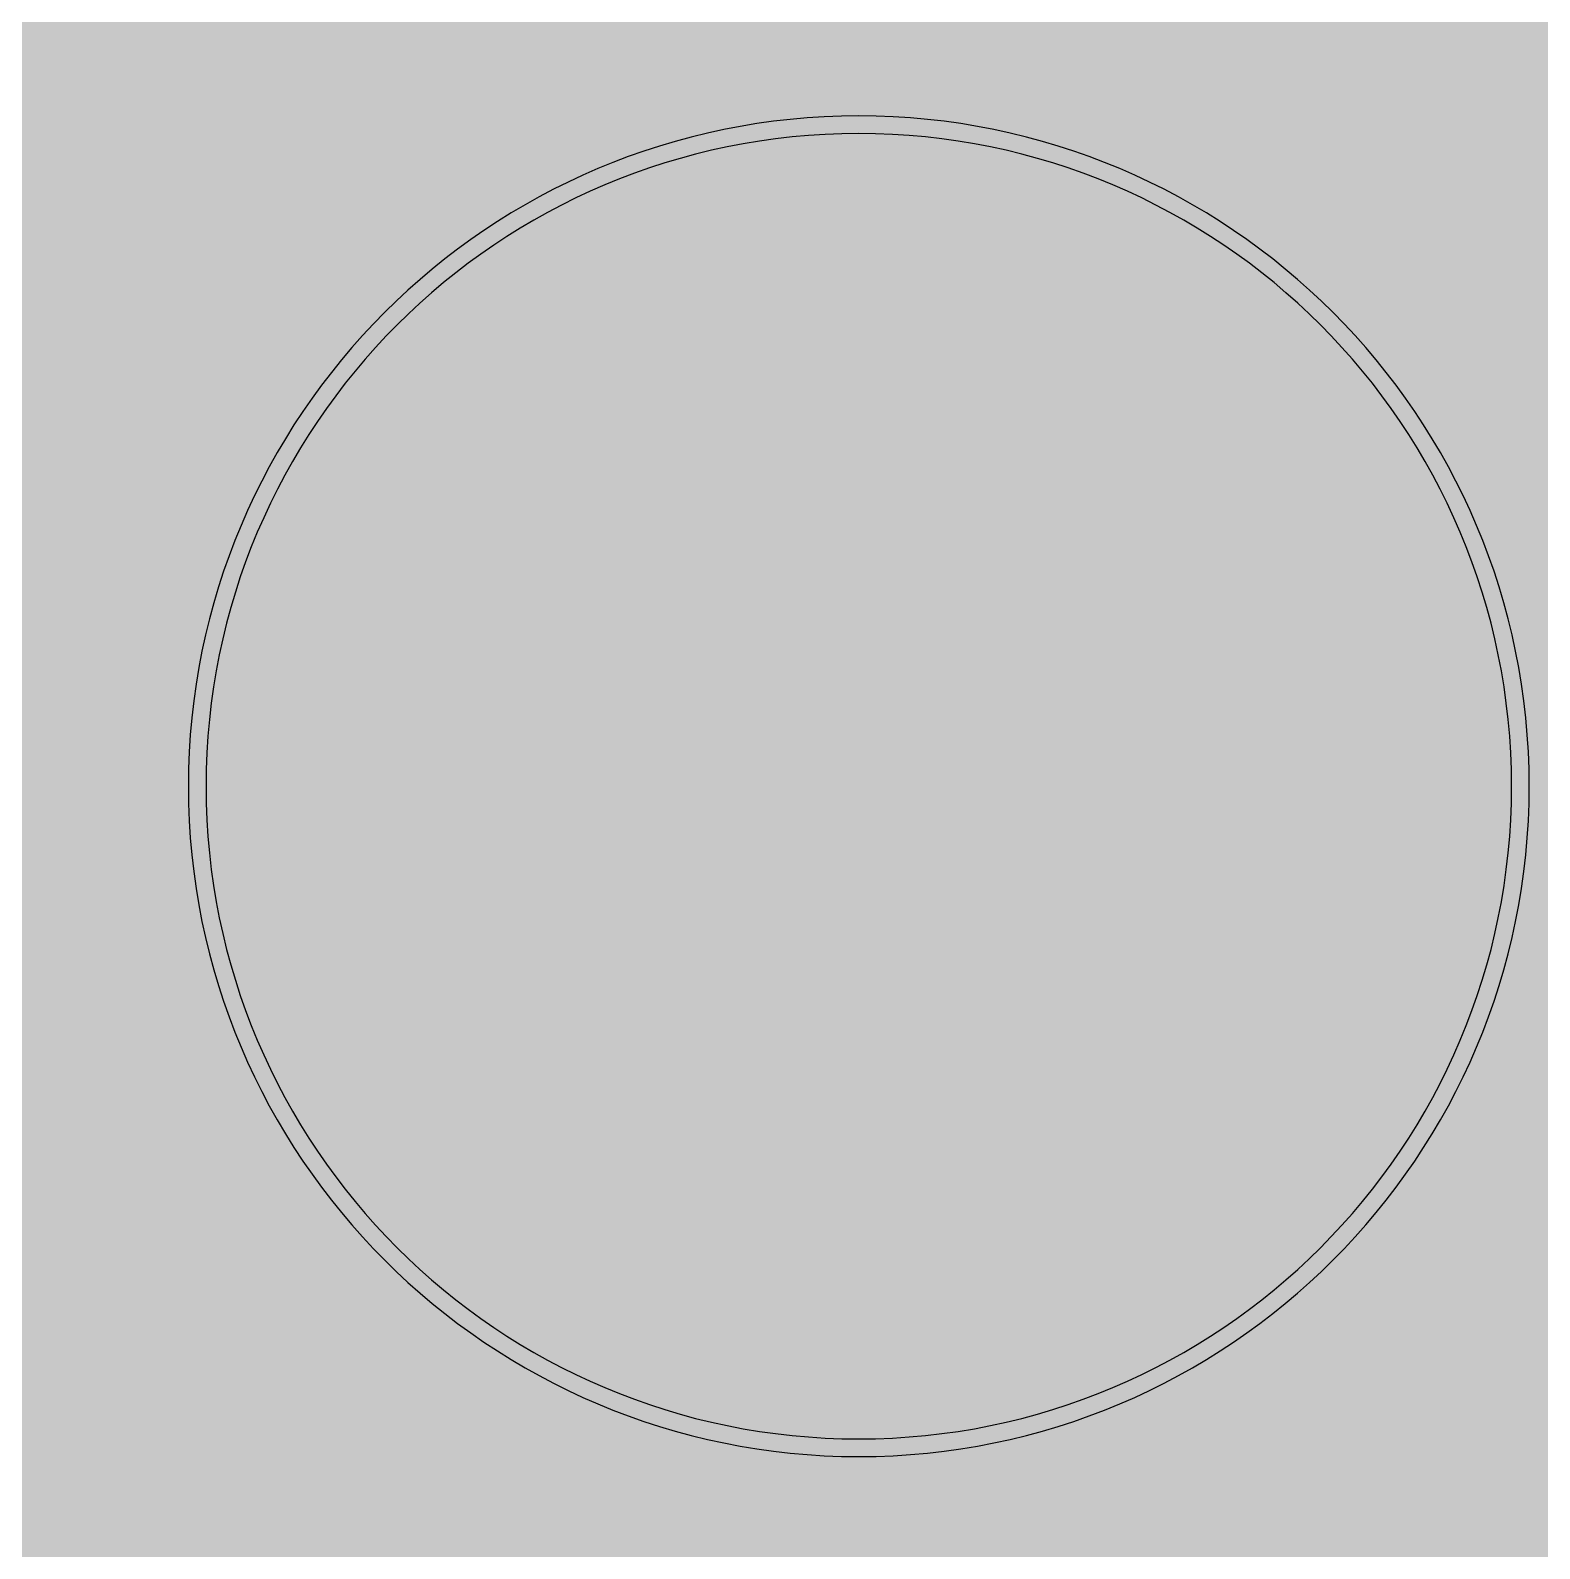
# Model space of a CAD drawing. Header units: millimetres. Extents: x -22.7 to 21.3, y -18 to 18.
# Drawn here: x 7.621 to 11.956, y 7.809 to 12.171 of the extents above; entities that cross this region are included whole.
import ezdxf

# ---------------------------------------------------------------- set-up
doc = ezdxf.new("R2010")
doc.units = ezdxf.units.MM
doc.header["$MEASUREMENT"] = 0
for name, color, linetype, true_color in [('Board-Outline-Layer', 7, 'Continuous', 0xff00ff), ('Bottom-Layer', 7, 'Continuous', 0x0000ff), ('Document-Layer', 7, 'Continuous', 0xffffff), ('GND', 7, 'Continuous', 0x999966), ('Multi-Layer', 7, 'Continuous', 0xc0c0c0), ('POWER', 7, 'Continuous', 0x008000), ('Top-Layer', 7, 'Continuous', 0xff0000), ('Top-Paste-Mask-Layer', 7, 'Continuous', 0x808080), ('Top-Silkscreen-Layer', 7, 'Continuous', 0xffcc00), ('Top-Solder-Mask-Layer', 7, 'Continuous', 0x800080)]:
    doc.layers.add(name, color=color, linetype=linetype, true_color=true_color)

msp = doc.modelspace()

# ---------------------------------------------------------------- hatches: boundary and pattern name
at = {"layer": 'Bottom-Layer'}
for points in [[(-11.40995105306435, 14.741389382778767), (-4.669621953399436, 14.741389382778767), (-4.88588141767786, 14.572917203604474), (-5.028089129012882, 14.33854997491714), (-5.077651765303531, 14.068930657861317), (-5.077651765303531, 13.568930657861317), (-5.002572106111121, 13.239985178070414), (-4.792203575828539, 12.976191384803663), (-4.488212241878964, 12.829796874036102), (-4.150807316160153, 12.829796874036102), (-3.8468159822105776, 12.976191384803663), (-3.636447451927996, 13.239985178070414), (-3.561367792735586, 13.568930657861317), (-3.561367792735586, 14.068930657861317), (-3.610930429026235, 14.33854997491714), (-3.753138140361257, 14.572917203604474), (-3.9693976046396813, 14.741389382778767), (3.9704085266615223, 14.741389382778767), (3.7541490623830986, 14.572917203604474), (3.6119413510480785, 14.33854997491714), (3.562378714757429, 14.06893065786132), (3.562378714757429, 13.56893065786132), (3.6374583739498396, 13.239985178070416), (3.847826904232421, 12.976191384803665), (4.151818238181997, 12.829796874036104), (4.4892231639008084, 12.829796874036104), (4.793214497850384, 12.976191384803665), (5.003583028132965, 13.239985178070416), (5.078662687325376, 13.56893065786132), (5.078662687325376, 14.06893065786132), (5.029100051034726, 14.33854997491714), (4.886892339699706, 14.572917203604474), (4.6706328754212825, 14.741389382778767), (11.41082989482204, 14.741389382778769), (12.824057216774916, 13.530025194086043), (14.10943907066903, 12.183768104655863), (15.254160811501249, 10.716039656601751), (16.246810108615364, 9.141472403639806), (17.07749072120435, 7.475764031495968), (17.737921159118752, 5.7355208594543505), (18.221517245379957, 3.9380922832616467), (18.523457757289382, 2.1013978099130832), (18.640732491722982, 0.24374840870067693), (18.57217227542299, -1.6163360404311868), (18.318460621098527, -3.4603113812698982), (17.8821269131294, -5.26979405774159), (17.267521190808274, -7.026744389211288), (16.480770780520377, -8.713646417508444), (15.529719209217125, -10.313682532689262), (14.423848008187466, -11.810901136599343), (13.174182186705819, -13.190375672711523), (11.793180317939642, -14.438353436786494), (10.294610332907446, -15.542392684785371), (-10.293731491149808, -15.542392684785346), (-11.792301476181985, -14.43835343678648), (-13.173303344948177, -13.190375672711484), (-14.422969166429812, -11.810901136599314), (-15.528840367459473, -10.313682532689224), (-16.479891938762723, -8.713646417508407), (-17.26664234905062, -7.026744389211242), (-17.88124807137174, -5.2697940577415565), (-18.317581779340863, -3.4603113812698574), (-18.57129343366532, -1.616336040431153), (-18.63985364996531, 0.24374840870071246), (-18.5225789155317, 2.101397809913114), (-18.22063840362227, 3.9380922832616725), (-17.737042317361063, 5.735520859454379), (-17.07661187944666, 7.475764031495993), (-16.245931266857667, 9.141472403639831), (-15.253281969743547, 10.716039656601772), (-14.108560228911328, 12.183768104655883), (-12.82317837501721, 13.530025194086061)], [(-16.257828295656594, 1.0045034290068582), (-16.257828295656594, 0.2644983489966988), (-16.227213568405656, 0.11961391516002351), (-16.1406034272522, -0.0005003810007622178), (-16.227213568405656, -0.12061467716154795), (-16.257828295656594, -0.26549911099822143), (-16.257828295656594, -1.0055041910083817), (-16.227213568405656, -1.150388624845057), (-16.1406034272522, -1.2705029210058427), (-16.227213568405656, -1.3906172171666276), (-16.257828295656594, -1.535501651003302), (-16.257828295656594, -2.2755067310134622), (-16.209846537804438, -2.4545770891541787), (-16.078757937515878, -2.585665689442738), (-15.89968757937516, -2.633647447294895), (-13.970595479362526, -2.63364744729315), (-13.96232150207292, -2.6343982012724485), (-13.954317769754105, -2.636625890814348), (-12.412299363939294, -4.178644296629159), (-12.271389044791544, -4.272797561746078), (-12.105173990347982, -4.305859791719584), (-9.846570656591341, -4.305859791719584), (-9.716098860944504, -4.4319370355298595), (-9.540581661163325, -4.4778943357886725), (-9.000576581153164, -4.477894335788674), (-8.933790366443143, -4.4716120771052985), (-8.869347187630565, -4.452985699196857), (-8.738452314476701, -4.582368897988344), (-8.560584201168403, -4.62965963931928), (-7.560584201168403, -4.62965963931928), (-7.381265379242005, -4.581534298078356), (-7.250138673452144, -4.450092008858615), (-7.211315074466719, -4.531593006823135), (-7.159928879857761, -4.605816611633223), (-7.159928879857761, -4.826224652449305), (-7.2700165400330805, -4.826224652449303), (-7.449086898173798, -4.8742064103014595), (-7.580175498462357, -5.005295010590022), (-7.6281572563145135, -5.184365368730736), (-7.628157256314514, -5.750024500049001), (-7.619830483789156, -5.826803256306182), (-7.595237361176051, -5.9000118000236), (-7.619830483789156, -5.973220343741019), (-7.6281572563145135, -6.0499990999982), (-7.628157256314515, -6.6156582313164645), (-7.580175498462358, -6.794728589457179), (-7.449086898173799, -6.9258171897457395), (-7.270016540033081, -6.973798947597896), (-6.730011460022921, -6.973798947597899), (-6.677535639185342, -6.969933633914501), (-6.626192532385066, -6.95842112738706), (-6.626192532385066, -7.105135890271782), (-6.584429715576425, -7.315091748516281), (-6.46549927542874, -7.49308373059765), (-4.781717207864603, -9.176865798161787), (-4.603725225783235, -9.295796238309473), (-4.393769367538735, -9.337559055118115), (3.480246380492761, -9.337559055118115), (3.6902022387372613, -9.295796238309473), (3.868194220818629, -9.176865798161787), (4.827324935607804, -8.217735083372613), (5.001968804240531, -8.129524241629353), (5.19525272877072, -8.09914401828804), (5.241928459946903, -8.096089416829036), (5.287807991443335, -8.086977717724444), (5.414873839428739, -8.057733043894215), (5.54368145789417, -8.037495007997665), (5.673324899908955, -8.0585066577167), (5.801051189664291, -8.089082896639963), (5.848730471709765, -8.098950884333423), (5.8973075946151905, -8.102260604521211), (6.43731267462535, -8.102260604521213), (6.616383032766065, -8.054278846669057), (6.747471633054625, -7.923190246380496), (6.795453390906783, -7.744119888239778), (6.795453390906783, -7.178460756921515), (6.787126618381425, -7.101682000664335), (6.762533495768318, -7.028473456946916), (6.787126618381425, -6.955264913229497), (6.795453390906783, -6.878486156972317), (6.795453390906783, -6.312827025654052), (6.743189299593104, -6.126536223527612), (6.601651003302008, -5.9946168963584245), (6.601651003302008, -2.9307098917135805), (6.714470779675675, -2.6994635802585707), (6.71232009716239, -2.4421728243669554), (6.59565039950239, -2.2128448056896124), (9.74222250444501, -2.2128448056896124), (9.74222250444501, -2.2755067310134622), (9.790204262297166, -2.4545770891541787), (9.921292862585727, -2.585665689442738), (10.100363220726443, -2.633647447294895), (12.300363220726444, -2.633647447294895), (12.47943357886716, -2.585665689442739), (12.610522179155721, -2.4545770891541796), (12.658503937007877, -2.275506731013463), (12.658503937007877, -2.0876548447801317), (12.87641667409751, -2.1957529124487545), (13.119598469125762, -2.20156391807783), (13.342425704851413, -2.1039976521943293), (13.342425704851413, -2.2755067310134622), (13.39040746270357, -2.4545770891541787), (13.52149606299213, -2.585665689442738), (13.700566421132846, -2.633647447294895), (15.8788676900857, -2.633647447294895), (14.717424972703819, -3.7950901646767754), (14.666172239372841, -3.6203085029898805), (14.535580086418358, -3.4933393668872768), (14.35942595885192, -3.44702311404623), (14.35438770694698, -3.4470231140479743), (14.346113729657375, -3.446272360068675), (14.33810999733856, -3.4440446705267753), (13.812347624035816, -2.9182822972240308), (13.671437304888066, -2.8241290321071126), (13.505222250444504, -2.7910668021336047), (11.117617475234953, -2.7910668021336047), (10.951402420791391, -2.8241290321071126), (10.810492101643641, -2.9182822972240308), (10.324487085519424, -3.4042858068017106), (10.315407807099314, -3.4124679518090666), (10.305529177092625, -3.419664719329437), (9.90748285496571, -3.419664719329438), (9.776433598308817, -3.4445024728453824), (9.663561382057088, -3.5155706406032934), (9.332608143172623, -3.512111742325212), (9.057232072376296, -3.6957146560771275), (8.933164300243929, -4.002552069414431), (9.003535473748254, -4.325955699952248), (9.24388191316563, -4.553498222054836), (9.570650111799699, -4.606077254633076), (9.554709349325694, -4.6659965788853395), (9.54934213868428, -4.727767335534672), (9.549342138684278, -5.259771399542798), (9.566580156715704, -5.369544451720651), (9.61663481129385, -5.468750317500634), (9.566580156715704, -5.567956183280618), (9.54934213868428, -5.677729235458472), (9.549342138684278, -6.209733299466599), (9.549407036806507, -6.216551004959985), (9.549601707653018, -6.22336623960175), (7.749401760377835, -8.023566186876932), (7.448924191279983, -8.104483679948764), (7.237715893355066, -8.33301259519505), (7.180683184224797, -8.638923824647726), (7.295352757537131, -8.928207939614918), (7.546485563405864, -9.111965181737462), (7.85690610341027, -9.13372520378148), (8.131219194862073, -8.986800944129982), (8.285125817237489, -8.716343624382528), (10.433595425871985, -6.567874015748032), (10.979491998983999, -6.56787401574803), (11.158562357124715, -6.519892257895874), (11.289650957413274, -6.3888036576073155), (11.337632715265432, -6.209733299466599), (11.337632715265434, -5.677729235458472), (11.320394697234008, -5.56795618328062), (11.27034004265586, -5.468750317500636), (11.320394697234006, -5.369544451720653), (11.337632715265432, -5.259771399542798), (11.337632715265434, -4.727767335534672), (11.320394697234008, -4.617994283356817), (11.270340042655862, -4.518788417576834), (11.320394697234008, -4.41958255179685), (11.337632715265432, -4.309809499618998), (11.337632715265434, -3.777805435610871), (11.332592891624849, -3.717934472074166), (11.317615263398851, -3.6597485394970803), (11.867556186944052, -3.6597485394970803), (11.852578558718056, -3.717934472074166), (11.847538735077473, -3.777805435610871), (11.847538735077471, -4.309809499618998), (11.864776753108897, -4.41958255179685), (11.914831407687043, -4.518788417576834), (11.864776753108897, -4.617994283356817), (11.847538735077473, -4.727767335534672), (11.847538735077471, -5.259771399542798), (11.864776753108897, -5.369544451720653), (11.914831407687043, -5.468750317500636), (11.864776753108897, -5.56795618328062), (11.847538735077473, -5.677729235458472), (11.847538735077471, -6.209733299466599), (11.895520492929627, -6.388803657607317), (12.026609093218187, -6.519892257895876), (12.205679451358904, -6.567874015748032), (13.277688595377192, -6.56787401574803), (13.456758953517909, -6.519892257895874), (13.58784755380647, -6.3888036576073155), (13.635829311658625, -6.209733299466599), (13.635829311658627, -5.677729235458472), (13.626760240049522, -5.597643284478705), (13.600012331054312, -5.521613310333185), (13.610264500727531, -5.527688369656463), (13.620288569983522, -5.534132852905023), (13.715366038735045, -5.5791480451663205), (13.81942087884176, -5.5945974091948205), (14.35942595885192, -5.594597409194822), (14.536679850820194, -5.547657320227469), (14.66746980791287, -5.419141557404929), (14.71751158406203, -5.242738227476037), (14.73261983712653, -5.171682377346135), (14.773243380226145, -5.11145845440535), (16.947074917974682, -2.937626099077039), (17.05224026088305, -2.780235040847681), (17.089169418338837, -2.5945796291592593), (17.089169418338837, 0.965600711201422), (17.05224026088305, 1.1512561228898455), (16.947074917974682, 1.3086471811192042), (16.30991170353443, 1.945810395559462), (16.271779187207517, 2.0282193172018745), (16.258707137414277, 2.1180772087968287), (16.25870713741428, 2.2745059690119382), (16.210725379562124, 2.4535763271526543), (16.079636779273564, 2.5846649274412137), (15.900566421132849, 2.6326466852933708), (15.435567722811358, 2.632646685293369), (15.42040378321076, 2.6362189036340027), (15.408428939807228, 2.6461842904074615), (15.351273426375883, 2.841214607127844), (15.2334156318668, 3.00678367860289), (14.725414615864768, 3.514784694604922), (14.526821709931388, 3.6474802319919233), (14.292565405130812, 3.6940767081534163), (11.601779008116415, 3.6940767081534167), (11.515689663299884, 3.774814484754636), (11.444867417242945, 3.8692293846640142), (11.445404007991106, 3.8805374091733333), (11.445582931165866, 3.891856743713487), (11.445582931165864, 4.891856743713487), (11.435205489478404, 4.977445747109103), (11.40467455538377, 5.058074717470508), (11.46749044801465, 5.095149997411389), (11.523216305773179, 5.142214225087885), (12.90598999132055, 6.524987910635256), (13.000143256437468, 6.665898229783006), (13.033205486410974, 6.832113284226569), (13.033205486410974, 11.488320727459584), (13.038114122026954, 11.495555549113547), (13.134477108787591, 11.791319494232951), (13.058564285241916, 12.092980528626436), (12.833686971927701, 12.307904539399091), (12.528900525864907, 12.370092631076165), (12.237798811803703, 12.260448075713605), (12.049773385065329, 12.012640538802646), (12.022563120153798, 11.702766793652351), (12.164523749047499, 11.425982913532629), (12.164523749047499, 7.012023162727456), (11.445582931165866, 6.293082344845821), (11.445582931165864, 7.237043434086869), (11.397600933733859, 7.416113930548738), (11.266512056802489, 7.547202530837006), (11.087441459082216, 7.595184150367505), (10.887982316769506, 7.621823779190258), (10.702505966995433, 7.699875960136222), (10.496627952493686, 7.821535369045616), (10.261264922529847, 7.8638557277114565), (9.80441960883922, 7.8638557277114565), (9.492162785171544, 7.787369541336885), (9.250604220473466, 7.575228266583107), (9.134435337538443, 7.275462939584166), (9.169958004404082, 6.955943611887224), (9.128455676911354, 6.955943611887223), (8.949385318770638, 6.907961854035067), (8.81829671848208, 6.7768732537465075), (8.770314960629923, 6.597802895605792), (8.770314960629921, 6.032143764287529), (8.778462989988613, 5.956183960712361), (8.802536327801388, 5.883680467360935), (8.578308356616715, 5.883680467360935), (8.475331839441749, 5.871296737637315), (8.378227361711032, 5.834851707029581), (8.099090462359955, 5.9767590622491715), (7.8556771582087235, 6.173749085872023), (7.6330945950048745, 6.3963312402720724), (7.805224806519777, 6.527319031224339), (7.870543561087122, 6.7335229870459745), (7.870543561087124, 7.7335229870459745), (7.822561845491108, 7.9125933207900845), (7.691473293995746, 8.043681921078635), (7.512402978111182, 8.09166370332738), (7.123848569768269, 8.163078315141416), (6.786081157503572, 8.367987441915385), (6.726602498845876, 8.427466100573081), (6.423720767074601, 8.602334949943849), (6.073983068333068, 8.602334949943847), (5.771101336561794, 8.427466100573081), (5.596232487191028, 8.124584368801806), (5.596232487191028, 7.774846670060273), (5.771101336561794, 7.471964938288998), (5.937452400446495, 7.305613100456319), (6.14062715660928, 7.064728533227525), (6.3002729093779255, 6.793032766065533), (5.3707248884594065, 6.793032766065533), (5.376382723723492, 6.8294145242317335), (5.378275336550674, 6.866184912369825), (5.378275336550674, 7.8661849123698255), (5.330293578698517, 8.045255270510541), (5.199204978409957, 8.176343870799101), (5.020134620269241, 8.224325628651258), (4.270121920243841, 8.224325628651258), (4.091051616665173, 8.176343965303252), (3.9599630163766593, 8.045255474138711), (3.911981203962532, 7.86618521050219), (3.8985156420721774, 7.710037022307846), (3.858516804509268, 7.558499333837235), (3.858594783115146, 7.5628136158678), (3.858620777241555, 7.5671285242570505), (3.858620777241555, 8.637706498629916), (4.1625268110682425, 8.497398501643083), (4.497231552653106, 8.5016349359143), (4.797488975563736, 8.649589967602282), (5.004768078240398, 8.912421824515182), (5.078662687325376, 9.238895097790198), (5.078662687325376, 10.0388950977902), (5.014194612228364, 10.344829365738708), (4.831754382552677, 10.598733819436918), (4.9515190739898625, 10.959279742050178), (4.921744803751322, 11.338028255525613), (4.747112802474223, 11.675430993745156), (4.45507941646223, 11.918440139833242), (4.091559310381269, 12.028848817494815), (3.7137065788297674, 11.989298129926096), (3.3809287494853235, 11.806006395456453), (3.145546492430422, 11.507791478505892), (3.0445675537607113, 11.141539928921144), (3.0938682487518365, 10.764835289845008), (2.7696563770230225, 10.785845573561797), (2.4748974922018374, 10.649200157938978), (2.2814218228954526, 10.388198366415994), (2.1315715881787107, 10.538048601132736), (1.9329786822453312, 10.670744138519737), (1.6987223774447555, 10.71734061468123), (-1.806484632969266, 10.71734061468123), (-2.040740937769842, 10.670744138519737), (-2.239333843703221, 10.538048601132736), (-2.3158551096587856, 10.46152733517717), (-2.517444325977475, 10.681787802964871), (-2.795610212690727, 10.790307963649745), (-3.093099307494321, 10.764751667380947), (-3.043765497744691, 11.141475282957698), (-3.1447303152006083, 11.50775470219078), (-3.3801177331359127, 11.805994992553071), (-3.71291469064179, 11.989299908996855), (-4.090791143204909, 12.028846007615362), (-4.454328604155905, 11.918414934982092), (-4.746363295146556, 11.675371221680088), (-4.920974759170555, 11.337931828678874), (-4.950706538232032, 10.959156791709077), (-4.830883513503554, 10.59860589368974), (-5.013221956425202, 10.344742586394776), (-5.077651765303531, 10.038895097790196), (-5.077651765303531, 9.238895097790197), (-5.013304048077217, 8.933233874228296), (-4.831183992037739, 8.679458978917959), (-4.929532639065279, 8.67945897891796), (-5.006338716869216, 8.671126208616823), (-5.079570739141479, 8.646515650670473), (-5.152802761413743, 8.671126208616823), (-5.22960883921768, 8.679458978917959), (-6.01970281940564, 8.67945897891796), (-6.133783547100919, 8.660803697120972), (-6.235979515392924, 8.606781331055895), (-6.381106160562662, 8.658584545658648), (-6.534196088392178, 8.676156972313944), (-6.757227285695507, 8.676156972313944), (-6.781431545212808, 8.67863252369171), (-6.805748031496064, 8.679458978917959), (-7.595842011684025, 8.67945897891796), (-7.672648089487962, 8.671126208616823), (-7.745880111760225, 8.646515650670473), (-7.81911213403249, 8.671126208616823), (-7.895918211836426, 8.679458978917959), (-8.686012192024384, 8.67945897891796), (-8.865082550165102, 8.6314772210658), (-8.99617115045366, 8.500388620777242), (-9.044152908305817, 8.321318262636526), (-9.044152908305817, 7.781313182626366), (-8.99617115045366, 7.60224282448565), (-8.865082550165102, 7.47115422419709), (-8.686012192024384, 7.423172466344933), (-7.953150805239016, 7.423172466344933), (-7.998576010709488, 7.3746842056247965), (-8.049080218216314, 7.33151146255922), (-8.116530261714477, 7.264044146178731), (-8.163775538569299, 7.181163322326645), (-8.975873707444906, 7.181163322326645), (-9.107993912094996, 7.335866906948906), (-9.303058166116331, 7.393649987299975), (-9.843063246126494, 7.393649987299975), (-10.02662717572366, 7.343030093743483), (-10.15830096184036, 7.205479725068887), (-10.162726332930644, 7.3158258361631745), (-10.188659885165928, 7.423172466344933), (-9.472054864109728, 7.423172466344933), (-9.292984505969013, 7.47115422419709), (-9.161895905680453, 7.602242824485649), (-9.113914147828297, 7.781313182626366), (-9.113914147828297, 8.321318262636526), (-9.161895905680453, 8.500388620777242), (-9.292984505969013, 8.6314772210658), (-9.472054864109728, 8.679458978917959), (-10.26214884429769, 8.67945897891796), (-10.338954922101626, 8.671126208616823), (-10.41218694437389, 8.646515650670473), (-10.485418966646153, 8.671126208616823), (-10.56222504445009, 8.679458978917959), (-11.352319024638051, 8.67945897891796), (-11.546759660604735, 8.622079981848678), (-11.678896245822193, 8.468328776757875), (-11.901322028504405, 8.621993386954074), (-12.166184912369825, 8.676156972313944), (-13.251104902209804, 8.676156972313944), (-13.509661653566456, 8.6247268367996), (-13.728855483351845, 8.478266202173284), (-13.810789452860664, 8.396332232664466), (-14.820096520193042, 8.396332232664466), (-14.999166878333758, 8.34835047481231), (-15.130255478622317, 8.21726187452375), (-15.178237236474475, 8.038191516383034), (-15.178237236474477, 6.830673101346203), (-15.130255478622317, 6.651602743205487), (-14.999166878333758, 6.5205141429169275), (-14.820096520193042, 6.4725323850647705), (-14.250534255984732, 6.4725323850647705), (-14.21261212508806, 6.322213093929572), (-14.124313587967743, 6.194787250233936), (-13.778154075648718, 5.84862773791491), (-13.637243756500968, 5.754474472797993), (-13.471028702057405, 5.721412242824486), (-12.221322539090584, 5.721412242824486), (-12.206911015693265, 5.66363851069719), (-12.185430530861062, 5.608103972777788), (-12.185430530861062, 5.5621107442214885), (-12.265136651447083, 5.43203065034566), (-12.306874730111183, 5.285293370586741), (-12.4196951993904, 5.285293370586741), (-12.605986001516841, 5.2330292792730635), (-12.737905328686027, 5.091490982981966), (-12.761105144441686, 5.091490982981966), (-12.812612640238227, 5.265926120882361), (-12.943160960454069, 5.392566460215381), (-13.119080518161038, 5.438750317500634), (-14.820096520193042, 5.438750317500635), (-14.999166878333758, 5.390768559648478), (-15.130255478622317, 5.259679959359919), (-15.178237236474475, 5.080609601219203), (-15.178237236474477, 3.8730911861823727), (-15.13025547862232, 3.694020828041656), (-14.999166878333758, 3.562932227753097), (-14.820096520193042, 3.51495046990094), (-14.263855720353853, 3.5149504699009393), (-14.007888276134238, 3.4812488232750196), (-13.769367538735079, 3.382440972796524), (-13.769367538735079, 2.6326466852933708), (-15.89968757937516, 2.632646685293371), (-16.078757937515878, 2.5846649274412146), (-16.209846537804438, 2.4535763271526547), (-16.257828295656594, 2.2745059690119387), (-16.257828295656594, 1.534500889001778), (-16.227213568405656, 1.3896164551651027), (-16.1406034272522, 1.269502159004317), (-16.227213568405656, 1.1493878628435326)], [(8.56731775463551, 9.999519939039878), (8.653746791869974, 9.509356511485002), (8.902609286126152, 9.078314027334985), (9.283888747777496, 8.758382571687868), (9.751597246663307, 8.588150599780107), (10.24932223517566, 8.588150599780107), (10.717030734061469, 8.758382571687868), (11.098310195712815, 9.078314027334985), (11.34717268996899, 9.509356511485), (11.433601727203456, 9.999519939039878), (11.347172689968993, 10.489683366594756), (11.098310195712815, 10.920725850744773), (10.717030734061469, 11.240657306391888), (10.249322235175661, 11.41088927829965), (9.751597246663307, 11.41088927829965), (9.283888747777496, 11.240657306391888), (8.902609286126152, 10.920725850744773), (8.653746791869974, 10.489683366594758)]]:
    msp.add_hatch(color=256, dxfattribs=at).paths.add_polyline_path(points)
at = {"layer": 'GND'}
for points in [[(-11.40995105306435, 14.741389382778767), (-4.669621953399436, 14.741389382778767), (-4.88588141767786, 14.572917203604474), (-5.028089129012882, 14.33854997491714), (-5.077651765303531, 14.068930657861317), (-5.077651765303531, 13.568930657861317), (-5.002572106111121, 13.239985178070414), (-4.792203575828539, 12.976191384803663), (-4.488212241878964, 12.829796874036102), (-4.150807316160153, 12.829796874036102), (-3.8468159822105776, 12.976191384803663), (-3.636447451927996, 13.239985178070414), (-3.561367792735586, 13.568930657861317), (-3.561367792735586, 14.068930657861317), (-3.610930429026235, 14.33854997491714), (-3.753138140361257, 14.572917203604474), (-3.9693976046396813, 14.741389382778767), (3.9704085266615223, 14.741389382778767), (3.7541490623830986, 14.572917203604474), (3.6119413510480785, 14.33854997491714), (3.562378714757429, 14.06893065786132), (3.562378714757429, 13.56893065786132), (3.6374583739498396, 13.239985178070416), (3.847826904232421, 12.976191384803665), (4.151818238181997, 12.829796874036104), (4.4892231639008084, 12.829796874036104), (4.793214497850384, 12.976191384803665), (5.003583028132965, 13.239985178070416), (5.078662687325376, 13.56893065786132), (5.078662687325376, 14.06893065786132), (5.029100051034726, 14.33854997491714), (4.886892339699706, 14.572917203604474), (4.6706328754212825, 14.741389382778767), (11.41082989482204, 14.741389382778769), (12.824057216774916, 13.530025194086043), (14.10943907066903, 12.183768104655863), (15.254160811501249, 10.716039656601751), (16.246810108615364, 9.141472403639806), (17.07749072120435, 7.475764031495968), (17.737921159118752, 5.7355208594543505), (18.221517245379957, 3.9380922832616467), (18.523457757289382, 2.1013978099130832), (18.640732491722982, 0.24374840870067693), (18.57217227542299, -1.6163360404311868), (18.318460621098527, -3.4603113812698982), (17.8821269131294, -5.26979405774159), (17.267521190808274, -7.026744389211288), (16.480770780520377, -8.713646417508444), (15.529719209217125, -10.313682532689262), (14.423848008187466, -11.810901136599343), (13.174182186705819, -13.190375672711523), (11.793180317939642, -14.438353436786494), (10.294610332907446, -15.542392684785371), (-10.293731491149808, -15.542392684785346), (-11.792301476181985, -14.43835343678648), (-13.173303344948177, -13.190375672711484), (-14.422969166429812, -11.810901136599314), (-15.528840367459473, -10.313682532689224), (-16.479891938762723, -8.713646417508407), (-17.26664234905062, -7.026744389211242), (-17.88124807137174, -5.2697940577415565), (-18.317581779340863, -3.4603113812698574), (-18.57129343366532, -1.616336040431153), (-18.63985364996531, 0.24374840870071246), (-18.5225789155317, 2.101397809913114), (-18.22063840362227, 3.9380922832616725), (-17.737042317361063, 5.735520859454379), (-17.07661187944666, 7.475764031495993), (-16.245931266857667, 9.141472403639831), (-15.253281969743547, 10.716039656601772), (-14.108560228911328, 12.183768104655883), (-12.82317837501721, 13.530025194086061)], [(8.56731775463551, 9.999519939039878), (8.653746791869974, 9.509356511485002), (8.902609286126152, 9.078314027334985), (9.283888747777496, 8.758382571687868), (9.751597246663307, 8.588150599780107), (10.24932223517566, 8.588150599780107), (10.717030734061469, 8.758382571687868), (11.098310195712815, 9.078314027334985), (11.34717268996899, 9.509356511485), (11.433601727203456, 9.999519939039878), (11.347172689968993, 10.489683366594756), (11.098310195712815, 10.920725850744773), (10.717030734061469, 11.240657306391888), (10.249322235175661, 11.41088927829965), (9.751597246663307, 11.41088927829965), (9.283888747777496, 11.240657306391888), (8.902609286126152, 10.920725850744773), (8.653746791869974, 10.489683366594758)]]:
    msp.add_hatch(color=256, dxfattribs=at).paths.add_polyline_path(points)
at = {"layer": 'Multi-Layer'}
msp.add_hatch(color=256, dxfattribs=at).paths.add_polyline_path([(8.925458470916944, 9.999519939039878, 1), (11.075461010922023, 9.999519939039878, 1)])
msp.add_hatch(color=256, dxfattribs=at).paths.add_polyline_path([(8.925458470916944, 9.999519939039878, 1), (11.075461010922023, 9.999519939039878, 1)])
at = {"layer": 'POWER'}
for points in [[(-11.40995105306435, 14.741389382778767), (-4.669621953399436, 14.741389382778767), (-4.88588141767786, 14.572917203604474), (-5.028089129012882, 14.33854997491714), (-5.077651765303531, 14.068930657861317), (-5.077651765303531, 13.568930657861317), (-5.002572106111121, 13.239985178070414), (-4.792203575828539, 12.976191384803663), (-4.488212241878964, 12.829796874036102), (-4.150807316160153, 12.829796874036102), (-3.8468159822105776, 12.976191384803663), (-3.636447451927996, 13.239985178070414), (-3.561367792735586, 13.568930657861317), (-3.561367792735586, 14.068930657861317), (-3.610930429026235, 14.33854997491714), (-3.753138140361257, 14.572917203604474), (-3.9693976046396813, 14.741389382778767), (3.9704085266615223, 14.741389382778767), (3.7541490623830986, 14.572917203604474), (3.6119413510480785, 14.33854997491714), (3.562378714757429, 14.06893065786132), (3.562378714757429, 13.56893065786132), (3.6374583739498396, 13.239985178070416), (3.847826904232421, 12.976191384803665), (4.151818238181997, 12.829796874036104), (4.4892231639008084, 12.829796874036104), (4.793214497850384, 12.976191384803665), (5.003583028132965, 13.239985178070416), (5.078662687325376, 13.56893065786132), (5.078662687325376, 14.06893065786132), (5.029100051034726, 14.33854997491714), (4.886892339699706, 14.572917203604474), (4.6706328754212825, 14.741389382778767), (11.41082989482204, 14.741389382778769), (12.824057216774916, 13.530025194086043), (14.10943907066903, 12.183768104655863), (15.254160811501249, 10.716039656601751), (16.246810108615364, 9.141472403639806), (17.07749072120435, 7.475764031495968), (17.737921159118752, 5.7355208594543505), (18.221517245379957, 3.9380922832616467), (18.523457757289382, 2.1013978099130832), (18.640732491722982, 0.24374840870067693), (18.57217227542299, -1.6163360404311868), (18.318460621098527, -3.4603113812698982), (17.8821269131294, -5.26979405774159), (17.267521190808274, -7.026744389211288), (16.480770780520377, -8.713646417508444), (15.529719209217125, -10.313682532689262), (14.423848008187466, -11.810901136599343), (13.174182186705819, -13.190375672711523), (11.793180317939642, -14.438353436786494), (10.294610332907446, -15.542392684785371), (-10.293731491149808, -15.542392684785346), (-11.792301476181985, -14.43835343678648), (-13.173303344948177, -13.190375672711484), (-14.422969166429812, -11.810901136599314), (-15.528840367459473, -10.313682532689224), (-16.479891938762723, -8.713646417508407), (-17.26664234905062, -7.026744389211242), (-17.88124807137174, -5.2697940577415565), (-18.317581779340863, -3.4603113812698574), (-18.57129343366532, -1.616336040431153), (-18.63985364996531, 0.24374840870071246), (-18.5225789155317, 2.101397809913114), (-18.22063840362227, 3.9380922832616725), (-17.737042317361063, 5.735520859454379), (-17.07661187944666, 7.475764031495993), (-16.245931266857667, 9.141472403639831), (-15.253281969743547, 10.716039656601772), (-14.108560228911328, 12.183768104655883), (-12.82317837501721, 13.530025194086061)], [(6.675802397245673, 8.478266202173284), (6.456608567460284, 8.6247268367996), (6.198051816103631, 8.676156972313944), (4.828561126108227, 8.676156972313944), (5.013321555666787, 8.9309888666143), (5.078662687325376, 9.238895097790198), (5.078662687325376, 10.0388950977902), (5.014194612228364, 10.344829365738708), (4.831754382552677, 10.598733819436918), (4.9515190739898625, 10.959279742050178), (4.921744803751322, 11.338028255525613), (4.747112802474223, 11.675430993745156), (4.45507941646223, 11.918440139833242), (4.091559310381269, 12.028848817494815), (3.7137065788297674, 11.989298129926096), (3.3809287494853235, 11.806006395456453), (3.145546492430422, 11.507791478505892), (3.0445675537607113, 11.141539928921144), (3.0938682487518365, 10.764835289845008), (2.7578283359780533, 10.783523585732098), (2.4564879026952897, 10.633636899701843), (2.2686499481532523, 10.354371831686457), (2.2434356408243863, 10.018758491537259), (2.3874387292470907, 9.714562525250887), (2.6630012226057698, 9.521333677419817), (2.9980612647438205, 9.489602879405535), (3.304997901640661, 9.627667995603048), (3.50354468082062, 9.899423863722653), (3.5417799881799974, 10.23380409138468), (3.5620616954529556, 10.22306034263561), (3.582594924407741, 10.212805475704267), (3.567449726499894, 10.12643582356803), (3.562378714757429, 10.0388950977902), (3.562378714757429, 9.238895097790198), (3.627719846416018, 8.9309888666143), (3.812480275974578, 8.676156972313944), (-3.8114693539527327, 8.676156972313944), (-3.626708924394175, 8.9309888666143), (-3.561367792735586, 9.238895097790197), (-3.5613677927355862, 10.038895097790196), (-3.566444311044625, 10.126483180942534), (-3.5816058812443203, 10.212898284584913), (-3.561043769259411, 10.22317375265569), (-3.5407340744781166, 10.23393953136622), (-3.502553493443781, 9.89951341434232), (-3.3040147744879698, 9.627702889176003), (-2.9970495746545223, 9.489605276571677), (-2.6619506024185666, 9.521342688599264), (-2.386369500711141, 9.714613588885685), (-2.2423898577456796, 10.0188642206473), (-2.2676723448466563, 10.354511923397954), (-2.455603836593253, 10.633761523085585), (-2.75702720218272, 10.78356986461743), (-3.093099307494321, 10.764751667380947), (-3.043765497744691, 11.141475282957698), (-3.1447303152006083, 11.50775470219078), (-3.3801177331359127, 11.805994992553071), (-3.71291469064179, 11.989299908996855), (-4.090791143204909, 12.028846007615362), (-4.454328604155905, 11.918414934982092), (-4.746363295146556, 11.675371221680088), (-4.920974759170555, 11.337931828678874), (-4.950706538232032, 10.959156791709077), (-4.830883513503554, 10.59860589368974), (-5.013221956425202, 10.344742586394776), (-5.077651765303531, 10.038895097790196), (-5.077651765303531, 9.238895097790197), (-5.012310633644943, 8.9309888666143), (-4.827550204086386, 8.676156972313944), (-12.166184912369825, 8.676156972313944), (-12.484622832481516, 8.596408670661843), (-12.727888079214578, 8.375989705249705), (-12.838553764054534, 8.06693371229639), (-12.790495374638724, 7.742198602109314), (-12.595057909104906, 7.478443606616958), (-12.298377696811619, 7.337932567139397), (-12.291524737027668, 7.061345189449666), (-12.153384980780384, 6.821626712274826), (-11.917516438839186, 6.6770114590073515), (-11.641218177639805, 6.662630519772263), (-11.391610773305912, 6.781977426966286), (-11.229330846245086, 7.006059478519321), (-11.065051551648342, 6.797012013684002), (-10.823002470781802, 6.687008506290185), (-10.557483458093515, 6.700726490410197), (-10.328059473262526, 6.835088554891016), (-10.18619813161137, 7.059952711510547), (-10.16372376470077, 7.324874269748539), (-3.940624706004986, 7.32487426974854), (-4.195238392563315, 7.155164777707025), (-4.335902402475601, 6.883423950102468), (-4.327469419504254, 6.577550894947201), (-4.172046569128672, 6.313973242910953), (-3.9744163938683217, 6.116343067650603), (-3.7758234879349426, 5.983647530263602), (-3.541567183134367, 5.937051054102108), (4.554339678608292, 5.937051054102108), (4.806848528661525, 5.684542204048875), (5.081263932258808, 5.526108396912203), (5.39813154653215, 5.526108396912203), (5.672546950129433, 5.684542204048875), (5.830980757266105, 5.958957607646159), (5.830980757266105, 6.275825221919501), (5.672546950129433, 6.550240625516785), (5.2407460865277065, 6.982041489118512), (5.042153180594328, 7.114737026505512), (4.807896875793752, 7.161333502667006), (0.7960321719731626, 7.161333502667006), (0.8041528858057577, 7.242947789985823), (0.8002941552634045, 7.324874269748539), (5.918192005102252, 7.324874269748539), (6.532602479564081, 6.710463795286712), (6.75179630934947, 6.564003160660397), (7.010353060706121, 6.51257302514605), (9.80441960883922, 6.51257302514605), (10.142240284480572, 6.603091802370687), (10.389542182897285, 6.850393700787402), (10.480060960121921, 7.188214376428753), (10.389542182897287, 7.526035052070105), (10.142240284480572, 7.7733369504868195), (9.80441960883922, 7.8638557277114565), (7.290212871707502, 7.8638557277114565)], [(8.56731775463551, 9.999519939039878), (8.653746791869974, 9.509356511485002), (8.902609286126152, 9.078314027334985), (9.283888747777496, 8.758382571687868), (9.751597246663307, 8.588150599780107), (10.24932223517566, 8.588150599780107), (10.717030734061469, 8.758382571687868), (11.098310195712815, 9.078314027334985), (11.34717268996899, 9.509356511485), (11.433601727203456, 9.999519939039878), (11.347172689968993, 10.489683366594756), (11.098310195712815, 10.920725850744773), (10.717030734061469, 11.240657306391888), (10.249322235175661, 11.41088927829965), (9.751597246663307, 11.41088927829965), (9.283888747777496, 11.240657306391888), (8.902609286126152, 10.920725850744773), (8.653746791869974, 10.489683366594758)]]:
    msp.add_hatch(color=256, dxfattribs=at).paths.add_polyline_path(points)
at = {"layer": 'Top-Layer'}
for points in [[(-11.40995105306435, 14.741389382778767), (-4.669621953399436, 14.741389382778767), (-4.88588141767786, 14.572917203604474), (-5.028089129012882, 14.33854997491714), (-5.077651765303531, 14.068930657861317), (-5.077651765303531, 13.568930657861317), (-5.002572106111121, 13.239985178070414), (-4.792203575828539, 12.976191384803663), (-4.488212241878964, 12.829796874036102), (-4.150807316160153, 12.829796874036102), (-3.8468159822105776, 12.976191384803663), (-3.636447451927996, 13.239985178070414), (-3.561367792735586, 13.568930657861317), (-3.561367792735586, 14.068930657861317), (-3.610930429026235, 14.33854997491714), (-3.753138140361257, 14.572917203604474), (-3.9693976046396813, 14.741389382778767), (3.9704085266615223, 14.741389382778767), (3.7541490623830986, 14.572917203604474), (3.6119413510480785, 14.33854997491714), (3.562378714757429, 14.06893065786132), (3.562378714757429, 13.56893065786132), (3.6374583739498396, 13.239985178070416), (3.847826904232421, 12.976191384803665), (4.151818238181997, 12.829796874036104), (4.4892231639008084, 12.829796874036104), (4.793214497850384, 12.976191384803665), (5.003583028132965, 13.239985178070416), (5.078662687325376, 13.56893065786132), (5.078662687325376, 14.06893065786132), (5.029100051034726, 14.33854997491714), (4.886892339699706, 14.572917203604474), (4.6706328754212825, 14.741389382778767), (11.41082989482204, 14.741389382778769), (12.824057216774916, 13.530025194086043), (14.10943907066903, 12.183768104655863), (15.254160811501249, 10.716039656601751), (16.246810108615364, 9.141472403639806), (17.07749072120435, 7.475764031495968), (17.737921159118752, 5.7355208594543505), (18.221517245379957, 3.9380922832616467), (18.523457757289382, 2.1013978099130832), (18.640732491722982, 0.24374840870067693), (18.57217227542299, -1.6163360404311868), (18.318460621098527, -3.4603113812698982), (17.8821269131294, -5.26979405774159), (17.267521190808274, -7.026744389211288), (16.480770780520377, -8.713646417508444), (15.529719209217125, -10.313682532689262), (14.423848008187466, -11.810901136599343), (13.174182186705819, -13.190375672711523), (11.793180317939642, -14.438353436786494), (10.294610332907446, -15.542392684785371), (-10.293731491149808, -15.542392684785346), (-11.792301476181985, -14.43835343678648), (-13.173303344948177, -13.190375672711484), (-14.422969166429812, -11.810901136599314), (-15.528840367459473, -10.313682532689224), (-16.479891938762723, -8.713646417508407), (-17.26664234905062, -7.026744389211242), (-17.88124807137174, -5.2697940577415565), (-18.317581779340863, -3.4603113812698574), (-18.57129343366532, -1.616336040431153), (-18.63985364996531, 0.24374840870071246), (-18.5225789155317, 2.101397809913114), (-18.22063840362227, 3.9380922832616725), (-17.737042317361063, 5.735520859454379), (-17.07661187944666, 7.475764031495993), (-16.245931266857667, 9.141472403639831), (-15.253281969743547, 10.716039656601772), (-14.108560228911328, 12.183768104655883), (-12.82317837501721, 13.530025194086061)], [(-4.627773733095372, -3.716268732537465), (-6.531589603314007, -3.716268732537465), (-6.542098502986932, -3.715721724864249), (-6.546224396847173, -3.7150871152585356), (-6.6003784398148655, -3.7030171986298708), (-6.86628207697585, -3.706792459768005), (-7.100609638482716, -3.8325286549162083), (-7.2507708123850465, -4.052006714649693), (-7.283064812793286, -4.315969011938025), (-9.903470868260607, -4.315969011938025), (-12.369613388496278, -1.8498264917023546), (-12.485959816132532, -1.5597593828550735), (-12.739386985683028, -1.3768657290768127), (-13.051337924697018, -1.3578386297963307), (-13.325114550780361, -1.5085760766008978), (-13.475851997584927, -1.7823527026842418), (-13.456824898304443, -2.0943036416982306), (-13.273931244526182, -2.3477308112487254), (-12.983864135678898, -2.46407723888498), (-10.390506120352807, -5.057435254211075), (-10.249595801205057, -5.151588519327992), (-10.083380746761494, -5.1846507493015), (-1.2187630175260349, -5.1846507493015), (-0.9952409209857922, -5.295891309522311), (-0.7455898822669412, -5.2992001985480055), (-0.5191980447282535, -5.193922823125542), (-0.360852213924376, -5.000886070803567), (-0.30187774156278896, -4.758278153600401), (-0.3539414715326625, -4.514093883219179), (-0.10669611273279078, -4.76133924201905), (0.03421420641495965, -4.855492507135969), (0.20042926085852175, -4.888554737109475), (1.78089652476927, -4.888554737109475), (1.832309531455509, -5.135198702068312), (1.9864211890726224, -5.334512875406894), (2.212186256409851, -5.446346131092993), (2.4641251696183577, -5.448170060491975), (2.6914857373852237, -5.3396172395619566), (2.8484669880170923, -5.142555245110492), (8.834470408940819, -5.142555245110492), (9.000685463384382, -5.109493015136984), (9.141595782532132, -5.0153397500200665), (9.54815674426412, -4.6087787882880775), (9.8382238531114, -4.492432360651822), (10.021117506889661, -4.239005191101327), (10.040144606170145, -3.9270542520873395), (9.889407159365579, -3.6532776260039963), (9.615630533282236, -3.5025401791994284), (9.303679594268246, -3.5215672784799104), (9.05025242471775, -3.704460932258172), (8.933905997081496, -3.9945280411054522), (8.654560530439932, -4.273873507747016), (6.182874064429259, -4.273873507747016), (8.276520852382271, -2.180226719794005), (8.37067411749919, -2.039316400646255), (8.403736347472696, -1.8731013462026933), (8.403736347472696, -1.298441667177122), (8.508594571724625, -1.098209255907209), (8.526020965931913, -0.8728548982809041), (9.46036764139472, -1.807201573743713), (9.601277960542468, -1.9013548388606303), (9.767493014986032, -1.9344170688341382), (12.526247420450437, -1.9344170688341382), (12.745176096488729, -2.1455966650465745), (13.042116347136218, -2.2115744991557227), (13.329875117070683, -2.1129769465789456), (13.523955386128513, -1.878756033313783), (13.567367737751969, -1.5776880098126993), (13.44736463916798, -1.2981780039478492), (13.52323800382687, -1.003333140054317), (13.434031227466932, -0.7122448162065123), (13.205985180348513, -0.510538937207607), (12.906181389010316, -0.4575488633418523), (12.622809481113856, -0.5688620388610968), (12.439225517420004, -0.8117348234696466), (10.052612443906021, -0.8117348234696466), (9.024663449326901, 0.2162141711094714), (9.024663449326901, 1.7165460429445978), (9.09436922042131, 1.6944644845421504), (9.16710693421387, 1.687000254000508), (10.39710439420879, 1.6870002540005076), (10.576174752349507, 1.7349820118526642), (10.707263352638066, 1.8660706121412232), (10.755245110490222, 2.04514097028194), (10.755245110490222, 3.4051358902717803), (10.707263352638066, 3.584206248412497), (10.576174752349507, 3.715294848701056), (10.39710439420879, 3.7632766065532133), (9.16710693421387, 3.7632766065532133), (8.949810392192235, 3.689823412801339), (8.821647111356045, 3.49959372980677), (7.798207415755399, 4.523033425407416), (7.6826221525416285, 4.605734136530511), (7.546528291605987, 4.646695358534897), (7.592237020192864, 4.918166874838552), (7.503378660112889, 5.17872447667955), (7.3013246606493585, 5.3657010884095335), (7.034671313677724, 5.4341267019037485), (6.7675517910896925, 5.367544176526765), (6.564211385330781, 5.181967369196121), (6.47355578366563, 4.922029619109751), (6.517388692481455, 4.650248920497841), (3.0488049762910823, 4.650248920497841), (0.726564168354369, 6.972489728434557), (0.8015540962104403, 7.2016814041881645), (0.7734634702703614, 7.441187625921339), (0.6474764063591557, 7.646807598787887), (0.4468437758943412, 7.780594224081206), (0.20859226517430862, 7.817857223882996), (-0.023308887461640282, 7.751719723773569), (-0.2405738791280424, 7.851418136349154), (-0.4796215392430784, 7.851675560939036), (-0.4796215392430784, 9.090608282535436), (2.1107531601874516, 11.680982981965965), (3.258182882035397, 11.680982981965965), (3.099212018296835, 11.400471344912075), (3.0422919219994986, 11.083109380149535), (3.0938682487518365, 10.764835289845008), (2.7578283359780533, 10.783523585732098), (2.4564879026952897, 10.633636899701843), (2.2686499481532523, 10.354371831686457), (2.2434356408243863, 10.018758491537259), (2.3874387292470907, 9.714562525250887), (2.6630012226057698, 9.521333677419817), (2.9980612647438205, 9.489602879405535), (3.304997901640661, 9.627667995603048), (3.50354468082062, 9.899423863722653), (3.5417799881799974, 10.23380409138468), (3.5620616954529556, 10.22306034263561), (3.582594924407741, 10.212805475704267), (3.567449726499894, 10.12643582356803), (3.562378714757429, 10.0388950977902), (3.562378714757429, 9.238895097790198), (3.6374583739498396, 8.909949617999295), (3.847826904232421, 8.646155824732542), (4.151818238181997, 8.499761313964983), (4.4892231639008084, 8.499761313964983), (4.793214497850384, 8.646155824732542), (5.003583028132965, 8.909949617999295), (5.078662687325376, 9.238895097790198), (5.078662687325376, 10.0388950977902), (5.014194612228364, 10.344829365738708), (4.8317543825526785, 10.59873381943692), (4.951803937902367, 10.96164447286092), (4.920425977618046, 11.342605706737396), (4.742614679559729, 11.680982981965965), (5.84235966471933, 11.680982981965965), (5.84235966471933, 9.575003810007619), (5.890341422571488, 9.395933451866902), (6.021430022860047, 9.264844851578344), (6.200500381000763, 9.216863093726186), (7.4005003810007635, 9.216863093726186), (7.57957073914148, 9.264844851578342), (7.7106593394300385, 9.395933451866902), (7.758641097282196, 9.575003810007619), (7.758641097282196, 11.680982981965965), (8.530896366794874, 11.680982981965965), (8.111951978411819, 11.191355878354956), (7.850258733948448, 10.602487686863522), (7.7676071512225375, 9.96341193468616), (7.870879413187445, 9.3273428023925), (8.151476306405154, 8.747244117111514), (8.586033255248926, 8.27141919199751), (9.138365829524416, 7.939488734608665), (9.762482728134938, 7.779091733336999), (10.4064153554546, 7.803584030521105), (11.016545111516006, 8.010926216090294), (11.542068073780495, 8.3838534439524), (11.939225308018207, 8.891313030954963), (12.174946561281422, 9.491050133282455), (12.22960393610648, 10.133126197721392), (12.098646254634591, 10.764077215480825), (11.792978023389558, 11.331365531556251), (11.338051443298196, 11.787754519016), (10.771747070924297, 12.095241850427168), (10.141219602759165, 12.228223853109585), (9.498971425930973, 12.175627460561907), (9.580583962286498, 12.25723999691743), (9.588587694605309, 12.259467686459327), (9.59686167189491, 12.260218440438628), (10.002458724917451, 12.260218440436883), (10.181529083058166, 12.30820019828904), (10.312617683346728, 12.439288798577598), (10.360599441198884, 12.618359156718315), (10.360599441198884, 13.268371856743716), (10.312617683346726, 13.44744221488443), (10.181529083058166, 13.578530815172991), (10.002458724917451, 13.626512573025147), (9.302458724917452, 13.626512573025147), (9.123388366776735, 13.578530815172991), (8.992299766488173, 13.44744221488443), (8.944318008636017, 13.268371856743716), (8.944318008637763, 12.862774803721173), (8.943567254658465, 12.854500826431568), (8.941339565116566, 12.846497094112754), (8.798966146017671, 12.704123675013859), (8.866980013634713, 12.815313720451254), (8.890698501397004, 12.943479806959616), (8.890698501397003, 13.593492506985017), (8.842716743544846, 13.772562865125732), (8.711628143256286, 13.903651465414292), (8.532557785115571, 13.951633223266448), (7.832557785115571, 13.951633223266448), (7.653487426974855, 13.903651465414292), (7.522398826686296, 13.772562865125732), (7.4744170688341365, 13.593492506985017), (7.474417068835883, 13.187895453962474), (7.473666314856584, 13.179621476672871), (7.471438625314685, 13.171617744354057), (7.128886159091188, 12.829065278130557), (4.978849377698756, 12.829065278130557), (4.9045786562498686, 12.82266815591869), (4.8324957044359875, 12.803665227330455), (1.8256337312674629, 12.803665227330455), (1.6594186768239005, 12.770602997356947), (1.5185083576761502, 12.67644973224003), (-1.4750882895171444, 9.682853085046736), (-1.569241554634062, 9.541942765898984), (-1.6023037846075696, 9.375727711455422), (-1.6023037846075692, 4.47307472483058), (-2.2878899151203953, 3.7874885943177534), (-2.382043180237313, 3.646578275170003), (-2.4151054102108205, 3.480363220726441), (-2.41510541021082, 3.0220840344618627), (-2.537674732133509, 2.7347304597985787), (-2.4877400940527474, 2.4263445854980543), (-2.2807533110020812, 2.192353587400495), (-1.9807645415290636, 2.1051638303276605), (-1.82378395219623, 2.1277129868611144), (-1.6793666161039678, 2.1932492586780894), (-1.45677508286682, 2.005720823952094), (-1.1701953407004344, 1.9548685292202528), (-0.8966727460676183, 2.054363728727457), (5.3770689868601, 2.054363728727457), (5.619284435698546, 1.9584753934668986), (5.878702266280541, 1.9822511304940202), (5.851563581592551, 1.9057260590693783), (5.8423596647193285, 1.8250546101092193), (5.8423596647193285, 1.2331953263906512), (5.250347980695961, 1.2331953263906512), (5.145771345525644, 1.2175870903720871), (5.0503098806197615, 1.1721228365766105), (4.954848415713878, 1.2175870903720871), (4.850271780543561, 1.2331953263906512), (4.1502717805435605, 1.2331953263906512), (4.045768355613252, 1.2176094332199332), (3.950360680721361, 1.1722083158348178), (3.8549530058294703, 1.2176094332199332), (3.7504495808991614, 1.2331953263906512), (3.0504495808991603, 1.2331953263906512), (2.9458729457288446, 1.2175870903720871), (2.8504114808229617, 1.172122836576611), (2.754950015917078, 1.2175870903720876), (2.6503733807467613, 1.233195326390652), (1.9503733807467611, 1.233195326390652), (1.8457967455764441, 1.217587090372088), (1.7503352806705612, 1.1721228365766114), (1.6548738157646774, 1.217587090372088), (1.5502971805943608, 1.233195326390652), (0.8502971805943612, 1.233195326390652), (0.7457937556640523, 1.217609433219934), (0.6503860807721612, 1.1722083158348187), (0.5549784058802706, 1.217609433219934), (0.45047498094996163, 1.233195326390652), (-0.24952501905003865, 1.233195326390652), (-0.3541016542203553, 1.2175870903720876), (-0.44956311912623864, 1.1721228365766114), (-0.5450245840321224, 1.217587090372088), (-0.649601219202439, 1.233195326390652), (-1.3496012192024391, 1.233195326390652), (-1.4541778543727557, 1.2175870903720876), (-1.5496393192786395, 1.1721228365766114), (-1.6451007841845229, 1.2175870903720876), (-1.7496774193548394, 1.233195326390652), (-2.44967741935484, 1.233195326390652), (-2.554254054525156, 1.217587090372088), (-2.64971551943104, 1.1721228365766114), (-2.7451769843369234, 1.217587090372088), (-2.84975361950724, 1.233195326390652), (-3.54975361950724, 1.233195326390652), (-3.7070853064395495, 1.1967866615831304), (-3.8324282448564904, 1.0949632930715767), (-3.8324282448564904, 5.787893145715225), (-3.306348147660763, 6.3139732429109525), (-3.147914340524092, 6.588388646508236), (-3.147914340524092, 6.905256260781579), (-3.306348147660763, 7.179671664378862), (-3.5807635512580465, 7.338105471515533), (-3.897631165531389, 7.338105471515533), (-4.172046569128672, 7.179671664378862), (-4.877418679872894, 6.474299553634641), (-5.010114217259894, 6.275706647701262), (-5.056710693421388, 6.041450342900686), (-5.056710693421388, -2.3156413512827037), (-5.017725544831717, -2.5306041186692214), (-4.90573575649687, -2.718186421890355), (-4.923212340212572, -3.0752516943547095), (-4.8273019729692965, -3.419638455473189)], [(11.194234427350294, 12.582360647158728), (12.014189553122034, 11.762405521386986), (12.1265924333019, 11.470804015506323), (12.377502488241829, 11.284497842676107), (12.689150619773772, 11.261232249684536), (12.964942077476909, 11.408218363187064), (13.119395819337365, 11.679898114603883), (13.104639199454025, 11.992064877527516), (12.925246004320265, 12.247963152715727), (12.63681881632911, 12.368277752545161), (11.833478824520215, 13.171617744354055), (11.831251134978316, 13.179621476672871), (11.830500380999016, 13.187895453962476), (11.830500381000762, 13.593492506985017), (11.782518623148606, 13.772562865125732), (11.651430022860046, 13.903651465414292), (11.47235966471933, 13.951633223266448), (10.77235966471933, 13.951633223266448), (10.593289306578615, 13.903651465414292), (10.462200706290055, 13.772562865125732), (10.414218948437897, 13.593492506985017), (10.414218948437899, 12.943479806959616), (10.462200706290055, 12.7644094488189), (10.593289306578615, 12.63332084853034), (10.77235966471933, 12.585339090678183), (11.177956717741873, 12.585339090679927), (11.18623069503148, 12.584588336700628)], [(8.125455930911864, 9.999519939039878, 1), (11.875463550927103, 9.999519939039878, 1)]]:
    msp.add_hatch(color=256, dxfattribs=at).paths.add_polyline_path(points)
at = {"layer": 'Top-Paste-Mask-Layer'}
msp.add_hatch(color=256, dxfattribs=at).paths.add_polyline_path([(8.125455930911864, 9.999519939039878, 1), (11.875463550927103, 9.999519939039878, 1)])
at = {"layer": 'Top-Solder-Mask-Layer'}
msp.add_hatch(color=256, dxfattribs=at).paths.add_polyline_path([(8.07465582931166, 9.999519939039878, 1), (11.926263652527307, 9.999519939039878, 1)])

# ---------------------------------------------------------------- linework, layer by layer
at = {"layer": 'Board-Outline-Layer', "const_width": 0.1}
msp.add_lwpolyline([(11.53259080518161, 15.099530099060207, -0.517), (10.401902463804921, -15.900533401066808)], format="xyb", dxfattribs=at)
at = {"layer": 'Bottom-Layer', "const_width": 0.05080010160020321}
msp.add_lwpolyline([(8.56731775463551, 9.999519939039878), (8.653746791869974, 9.509356511485002), (8.902609286126152, 9.078314027334985), (9.283888747777496, 8.758382571687868), (9.751597246663307, 8.588150599780107), (10.24932223517566, 8.588150599780107), (10.717030734061469, 8.758382571687868), (11.098310195712815, 9.078314027334985), (11.34717268996899, 9.509356511485), (11.433601727203456, 9.999519939039878), (11.347172689968993, 10.489683366594756), (11.098310195712815, 10.920725850744773), (10.717030734061469, 11.240657306391888), (10.249322235175661, 11.41088927829965), (9.751597246663307, 11.41088927829965), (9.283888747777496, 11.240657306391888), (8.902609286126152, 10.920725850744773), (8.653746791869974, 10.489683366594758)], close=True, dxfattribs=at)
for points in [[(7.870543561087124, 7.7335229870459745), (7.822561845491108, 7.9125933207900845), (7.691473293995746, 8.043681921078635), (7.512402978111182, 8.09166370332738)], [(10.702505966995433, 7.699875960136222), (10.496627952493686, 7.821535369045616), (10.261264922529847, 7.8638557277114565), (9.80441960883922, 7.8638557277114565), (9.492162785171544, 7.787369541336885), (9.250604220473466, 7.575228266583107)]]:
    msp.add_lwpolyline(points, dxfattribs=at)
at = {"layer": 'Document-Layer', "const_width": 0.1}
msp.add_lwpolyline([(-11.41472440944881, 13.916944373888757, -362.631), (-11.567508255016506, 13.790215900431805)], format="xyb", dxfattribs=at)
msp.add_lwpolyline([(10.200482600965204, 9.999525019050038, 1), (11.800487680975367, 9.999525019050038, 1)], format="xyb", close=True, dxfattribs=at)
at = {"layer": 'GND', "const_width": 0.05080010160020321}
msp.add_lwpolyline([(8.56731775463551, 9.999519939039878), (8.653746791869974, 9.509356511485002), (8.902609286126152, 9.078314027334985), (9.283888747777496, 8.758382571687868), (9.751597246663307, 8.588150599780107), (10.24932223517566, 8.588150599780107), (10.717030734061469, 8.758382571687868), (11.098310195712815, 9.078314027334985), (11.34717268996899, 9.509356511485), (11.433601727203456, 9.999519939039878), (11.347172689968993, 10.489683366594756), (11.098310195712815, 10.920725850744773), (10.717030734061469, 11.240657306391888), (10.249322235175661, 11.41088927829965), (9.751597246663307, 11.41088927829965), (9.283888747777496, 11.240657306391888), (8.902609286126152, 10.920725850744773), (8.653746791869974, 10.489683366594758)], close=True, dxfattribs=at)
at = {"layer": 'Multi-Layer', "const_width": 0.025400050800101603}
msp.add_lwpolyline([(8.925458470916942, 9.999519939039878, 1), (11.075461010922025, 9.999519939039878, 1)], format="xyb", close=True, dxfattribs=at)
msp.add_lwpolyline([(8.925458470916942, 9.999519939039878, 1), (11.075461010922025, 9.999519939039878, 1)], format="xyb", close=True, dxfattribs=at)
at = {"layer": 'POWER', "const_width": 0.05080010160020321}
msp.add_lwpolyline([(8.56731775463551, 9.999519939039878), (8.653746791869974, 9.509356511485002), (8.902609286126152, 9.078314027334985), (9.283888747777496, 8.758382571687868), (9.751597246663307, 8.588150599780107), (10.24932223517566, 8.588150599780107), (10.717030734061469, 8.758382571687868), (11.098310195712815, 9.078314027334985), (11.34717268996899, 9.509356511485), (11.433601727203456, 9.999519939039878), (11.347172689968993, 10.489683366594756), (11.098310195712815, 10.920725850744773), (10.717030734061469, 11.240657306391888), (10.249322235175661, 11.41088927829965), (9.751597246663307, 11.41088927829965), (9.283888747777496, 11.240657306391888), (8.902609286126152, 10.920725850744773), (8.653746791869974, 10.489683366594758)], close=True, dxfattribs=at)
msp.add_lwpolyline([(7.010353060706121, 6.51257302514605), (9.80441960883922, 6.51257302514605), (10.142240284480572, 6.603091802370687), (10.389542182897285, 6.850393700787402), (10.480060960121921, 7.188214376428753), (10.389542182897287, 7.526035052070105), (10.142240284480572, 7.7733369504868195), (9.80441960883922, 7.8638557277114565), (7.290212871707502, 7.8638557277114565)], dxfattribs=at)
at = {"layer": 'Top-Layer'}
for points, const_width in [([(12.63681881632911, 12.368277752545161), (11.833478824520215, 13.171617744354055), (11.831251134978316, 13.179621476672871), (11.830500380999016, 13.187895453962476), (11.830500381000762, 13.593492506985017), (11.782518623148606, 13.772562865125732), (11.651430022860046, 13.903651465414292), (11.47235966471933, 13.951633223266448), (10.77235966471933, 13.951633223266448), (10.593289306578615, 13.903651465414292), (10.462200706290055, 13.772562865125732), (10.414218948437897, 13.593492506985017), (10.414218948437899, 12.943479806959616), (10.462200706290055, 12.7644094488189), (10.593289306578615, 12.63332084853034), (10.77235966471933, 12.585339090678183), (11.177956717741873, 12.585339090679927), (11.18623069503148, 12.584588336700628), (11.194234427350294, 12.582360647158728), (12.014189553122034, 11.762405521386986)], 0.05080010160020321), ([(9.652458724917452, 12.943365506731014), (8.824417068834139, 12.115323850647702)], 0.15240030480060962), ([(12.098646254634591, 10.764077215480825), (11.792978023389558, 11.331365531556251), (11.338051443298196, 11.787754519016), (10.771747070924297, 12.095241850427168), (10.141219602759165, 12.228223853109585), (9.498971425930973, 12.175627460561907), (9.580583962286498, 12.25723999691743)], 0.05080010160020321), ([(8.824417068834139, 12.115323850647702), (1.9308432816865637, 12.115323850647702)], 0.15240030480060962), ([(10.000459740919483, 11.87021772944508), (10.000459740919483, 12.131064262128525)], 0.05080010160020321), ([(7.57957073914148, 9.264844851578342), (7.7106593394300385, 9.395933451866902), (7.758641097282196, 9.575003810007619), (7.758641097282196, 11.680982981965965), (8.530896366794874, 11.680982981965965), (8.111951978411819, 11.191355878354956), (7.850258733948448, 10.602487686863522), (7.7676071512225375, 9.96341193468616), (7.870879413187445, 9.3273428023925), (8.151476306405154, 8.747244117111514), (8.586033255248926, 8.27141919199751), (9.138365829524416, 7.939488734608665), (9.762482728134938, 7.779091733336999), (10.4064153554546, 7.803584030521105), (11.016545111516006, 8.010926216090294), (11.542068073780495, 8.3838534439524), (11.939225308018207, 8.891313030954963), (12.174946561281422, 9.491050133282455)], 0.05080010160020321), ([(6.800500381000764, 10.67500381000762), (7.657040894081791, 10.67500381000762)], 0.05080010160020321), ([(8.129761950514283, 9.999519939039878), (7.868915417830837, 9.999519939039878)], 0.05080010160020321), ([(11.871157531324684, 9.999519939039878), (12.132004064008129, 9.999519939039878)], 0.05080010160020321), ([(10.000459740919483, 8.128822148634677), (10.000459740919483, 7.867975615951233)], 0.05080010160020321)]:
    msp.add_lwpolyline(points, dxfattribs=dict(at, const_width=const_width))
msp.add_lwpolyline([(8.125455930911864, 9.99951994593398, 1), (11.875463550927103, 9.999519928173402), (11.875463550927103, 9.999519932145779, 1), (8.125455930911864, 9.999519949906354)], format="xyb", dxfattribs=at)
at = {"layer": 'Top-Paste-Mask-Layer'}
msp.add_lwpolyline([(8.125455930911864, 9.99951994593398, 1), (11.875463550927103, 9.999519928173402), (11.875463550927103, 9.999519932145779, 1), (8.125455930911864, 9.999519949906354)], format="xyb", dxfattribs=at)
at = {"layer": 'Top-Silkscreen-Layer', "const_width": 0.25400050800101603}
msp.add_lwpolyline([(8.000454660909323, 9.999519939039878, 1), (12.000464820929643, 9.999519939039878, 1)], format="xyb", close=True, dxfattribs=at)
msp.add_lwpolyline([(8.000454660909323, 9.999519939039878, 1), (12.000464820929643, 9.999519939039878, 1)], format="xyb", close=True, dxfattribs=at)
at = {"layer": 'Top-Solder-Mask-Layer'}
msp.add_lwpolyline([(8.07465582931166, 9.999519939039878, 1), (11.926263652527307, 9.999519939039878, 1)], format="xyb", close=True, dxfattribs=at)

doc.saveas('drawing.dxf')
